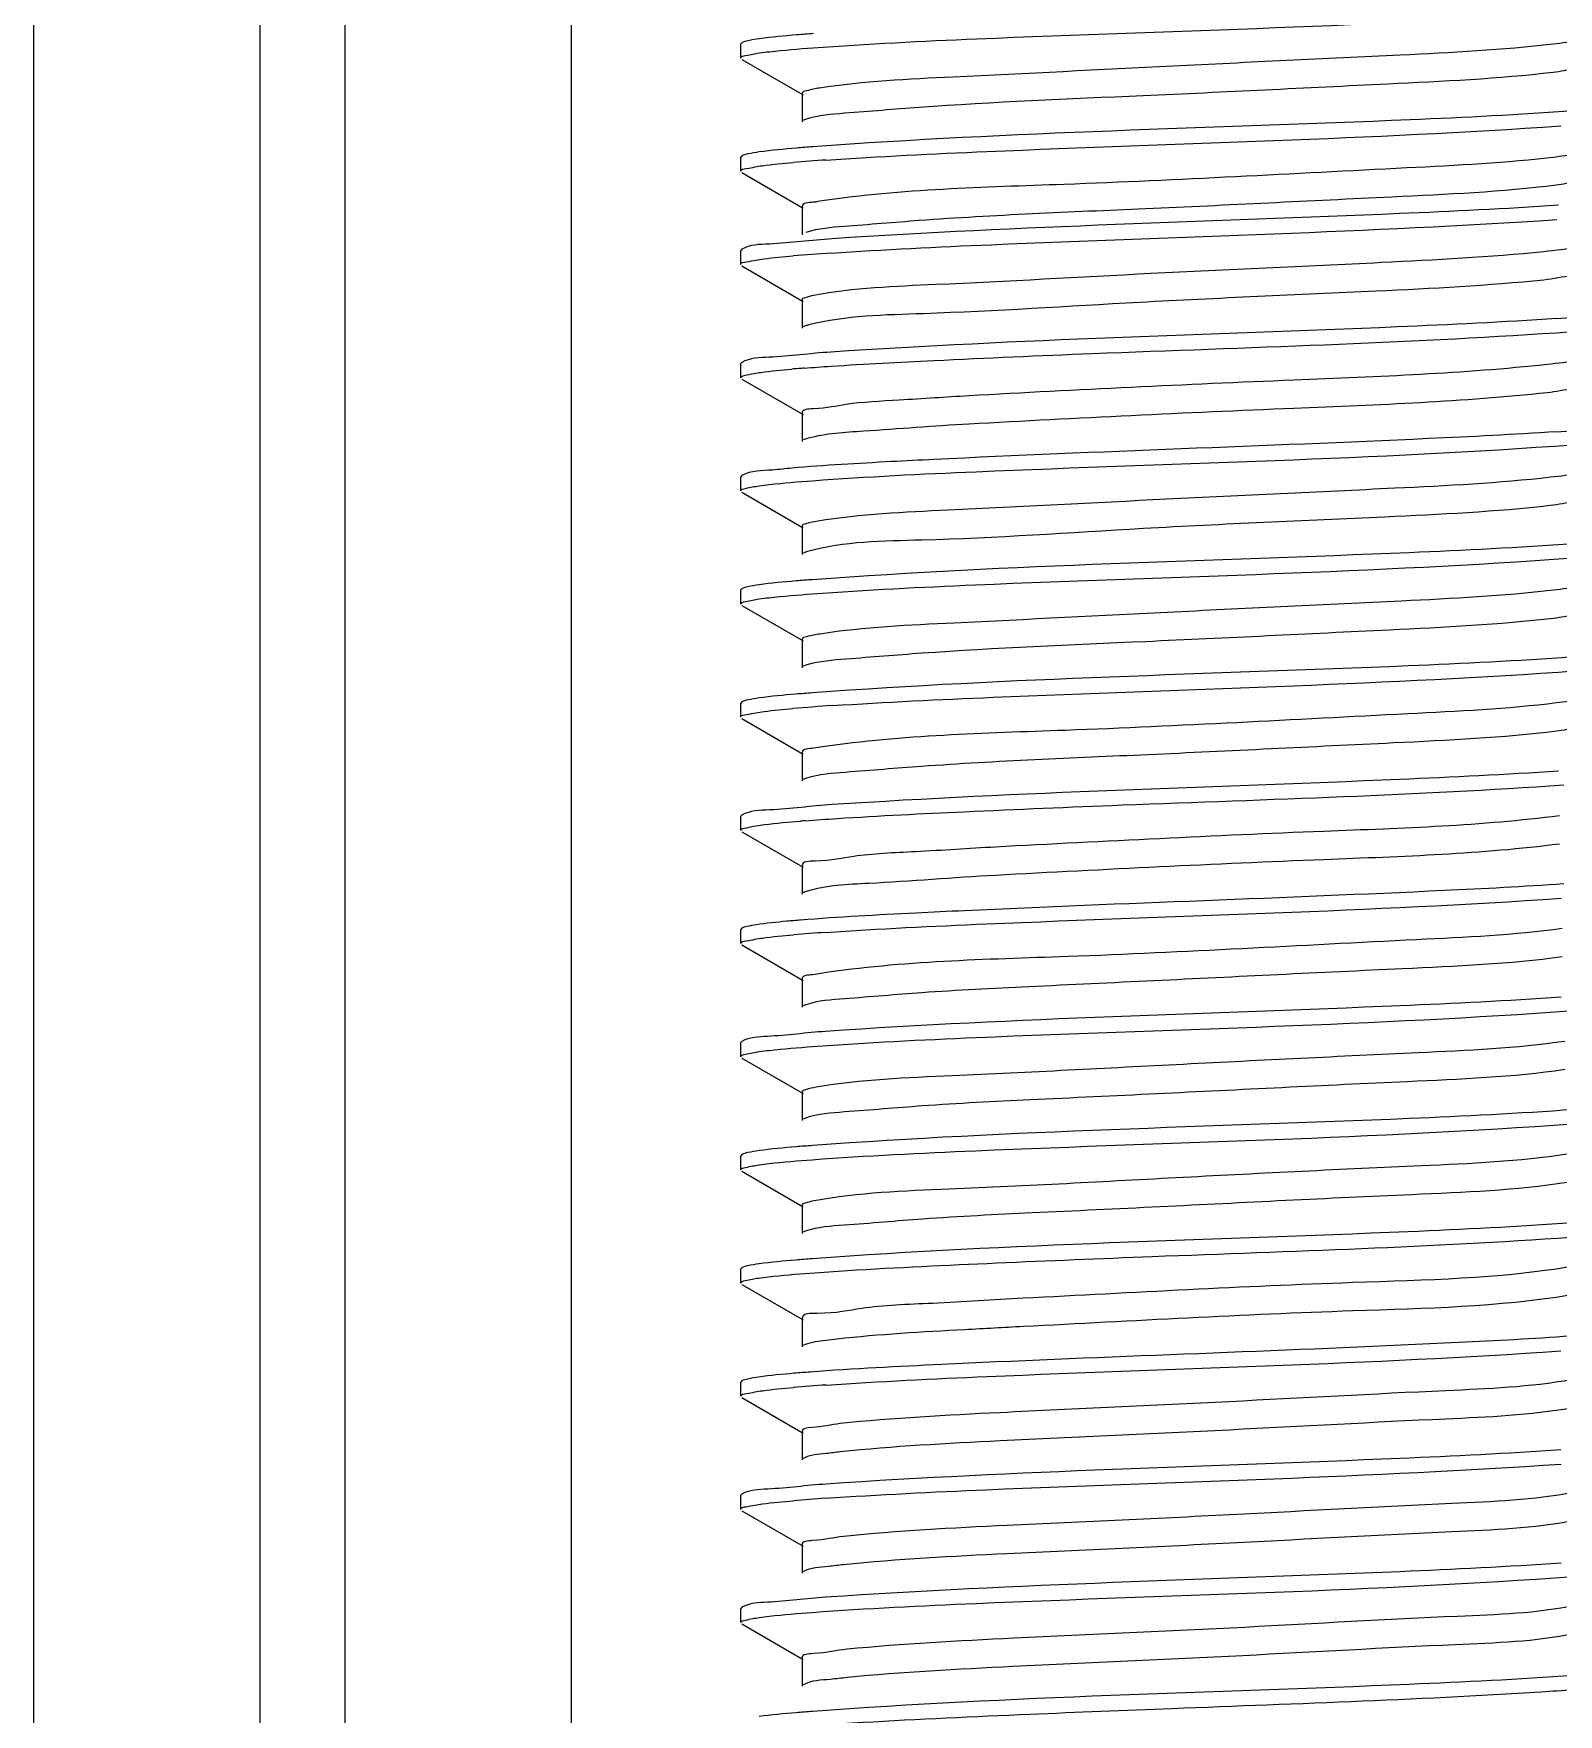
# Model space of a CAD drawing. Extents: x 4995099 to 5303443, y 4627657 to 4889583.
# Drawn here: x 5045631.6 to 5046032.7, y 4735663.4 to 4736105.5 of the extents above; entities that cross this region are included whole.
import ezdxf

# ---------------------------------------------------------------- set-up
doc = ezdxf.new("R2010")
doc.units = 0
doc.header["$LTSCALE"] = 1000
doc.header["$MEASUREMENT"] = 0
doc.layers.get('0').update_dxf_attribs({"color": 4, "linetype": 'CONTINUOUS'})

msp = doc.modelspace()

# ---------------------------------------------------------------- linework, layer by layer
at = {"linetype": 'Continuous'}
for p, q in [((5045631.61, 4737945.93), (5045631.61, 4732019.65)), ((5045691.14, 4737945.93), (5045691.14, 4732019.65)), ((5045713.46, 4737945.93), (5045713.46, 4732019.65)), ((5045773, 4737945.93), (5045773, 4732019.65)), ((5045817.93, 4736103.07), (5045817.64, 4736102.74)), ((5045817.64, 4736099.02), (5045817.64, 4736102.74)), ((5045817.64, 4736099.02), (5045817.64, 4736102.74)), ((5045817.93, 4736098.7), (5045834.08, 4736089.34)), ((5045833.76, 4736089.72), (5045833.76, 4736082.28)), ((5045817.93, 4736073.3), (5045817.64, 4736072.98)), ((5045817.64, 4736069.26), (5045817.64, 4736072.98)), ((5045817.64, 4736069.26), (5045817.64, 4736072.98)), ((5045817.93, 4736068.93), (5045834.08, 4736059.58)), ((5045833.76, 4736059.95), (5045833.76, 4736052.51)), ((5045817.93, 4736048.76), (5045817.64, 4736048.43)), ((5045817.64, 4736044.71), (5045817.64, 4736048.43)), ((5045817.64, 4736044.71), (5045817.64, 4736048.43)), ((5045817.93, 4736044.39), (5045834.08, 4736035.03)), ((5045833.76, 4736035.41), (5045833.76, 4736027.97)), ((5045817.93, 4736018.99), (5045817.64, 4736018.67)), ((5045817.64, 4736014.95), (5045817.64, 4736018.67)), ((5045817.64, 4736014.95), (5045817.64, 4736018.67)), ((5045817.93, 4736014.62), (5045834.08, 4736005.27)), ((5045833.76, 4736005.64), (5045833.76, 4735998.2)), ((5045817.93, 4735989.23), (5045817.64, 4735988.9)), ((5045817.64, 4735985.18), (5045817.64, 4735988.9)), ((5045817.64, 4735985.18), (5045817.64, 4735988.9)), ((5045817.93, 4735984.85), (5045834.08, 4735975.5)), ((5045833.76, 4735975.88), (5045833.76, 4735968.44)), ((5045817.93, 4735959.46), (5045817.64, 4735959.13)), ((5045817.64, 4735955.41), (5045817.64, 4735959.13)), ((5045817.64, 4735955.41), (5045817.64, 4735959.13)), ((5045817.93, 4735955.09), (5045834.08, 4735945.74)), ((5045833.76, 4735946.11), (5045833.76, 4735938.67)), ((5045817.93, 4735929.69), (5045817.64, 4735929.37)), ((5045817.64, 4735925.65), (5045817.64, 4735929.37)), ((5045817.64, 4735925.65), (5045817.64, 4735929.37)), ((5045817.93, 4735925.32), (5045834.08, 4735915.97)), ((5045833.76, 4735916.35), (5045833.76, 4735908.9)), ((5045817.93, 4735899.93), (5045817.64, 4735899.6)), ((5045817.64, 4735895.88), (5045817.64, 4735899.6)), ((5045817.64, 4735895.88), (5045817.64, 4735899.6)), ((5045817.93, 4735895.56), (5045834.08, 4735886.2)), ((5045833.76, 4735886.58), (5045833.76, 4735879.14)), ((5045817.93, 4735870.16), (5045817.64, 4735869.84)), ((5045817.64, 4735866.12), (5045817.64, 4735869.84)), ((5045817.64, 4735866.12), (5045817.64, 4735869.84)), ((5045817.93, 4735865.79), (5045834.08, 4735856.44)), ((5045833.76, 4735856.81), (5045833.76, 4735849.37)), ((5045817.93, 4735840.4), (5045817.64, 4735840.07)), ((5045817.64, 4735836.35), (5045817.64, 4735840.07)), ((5045817.64, 4735836.35), (5045817.64, 4735840.07)), ((5045817.93, 4735836.02), (5045834.08, 4735826.67)), ((5045833.76, 4735827.05), (5045833.76, 4735819.61)), ((5045834.68, 4735820.24), (5045834.08, 4735819.98)), ((5045817.93, 4735810.63), (5045817.64, 4735810.3)), ((5045817.64, 4735806.58), (5045817.64, 4735810.3)), ((5045817.64, 4735806.58), (5045817.64, 4735810.3)), ((5045817.93, 4735806.26), (5045834.08, 4735796.91)), ((5045833.76, 4735797.28), (5045833.76, 4735789.84)), ((5045834.62, 4735790.45), (5045834.08, 4735790.22)), ((5045817.93, 4735780.86), (5045817.64, 4735780.54)), ((5045817.64, 4735776.82), (5045817.64, 4735780.54)), ((5045817.64, 4735776.82), (5045817.64, 4735780.54)), ((5045817.93, 4735776.49), (5045834.08, 4735767.14)), ((5045833.76, 4735767.52), (5045833.76, 4735760.07)), ((5045834.57, 4735760.67), (5045834.08, 4735760.45)), ((5045817.93, 4735751.1), (5045817.64, 4735750.77)), ((5045817.64, 4735747.05), (5045817.64, 4735750.77)), ((5045817.64, 4735747.05), (5045817.64, 4735750.77)), ((5045817.93, 4735746.73), (5045834.08, 4735737.37)), ((5045833.76, 4735737.75), (5045833.76, 4735730.31)), ((5045817.93, 4735721.33), (5045817.64, 4735721.01)), ((5045817.64, 4735717.29), (5045817.64, 4735721.01)), ((5045817.64, 4735717.29), (5045817.64, 4735721.01)), ((5045817.93, 4735716.96), (5045834.08, 4735707.61)), ((5045833.76, 4735707.98), (5045833.76, 4735700.54)), ((5045817.93, 4735691.57), (5045817.64, 4735691.24)), ((5045817.64, 4735687.52), (5045817.64, 4735691.24)), ((5045817.64, 4735687.52), (5045817.64, 4735691.24)), ((5045817.93, 4735687.19), (5045834.08, 4735677.84)), ((5045833.76, 4735678.22), (5045833.76, 4735670.78))]:
    msp.add_line(p, q, dxfattribs=at)
for centre, radius, start, end in [((5045874.21, 4735562.96), 510.4, 93.8398, 94.8043), ((5045875.93, 4735516.75), 532.13, 93.7309, 94.7995), ((5045997.76, 4736558.08), 528.69, 273.7477, 274.8005), ((5045862.72, 4735649.93), 368.65, 94.6427, 94.9248), ((5045868.18, 4735582.9), 435.9, 94.4553, 94.6449), ((5045997.71, 4736528.96), 529.33, 273.7437, 274.8009), ((5045876.44, 4735391.13), 538.7, 93.6981, 94.7988), ((5045869.27, 4735450), 449.78, 94.4275, 94.5797), ((5045874.08, 4735361.42), 508.79, 93.8492, 94.8033), ((5045874.29, 4735239.75), 511.41, 93.8351, 94.8035), ((5045874.09, 4735212.51), 508.87, 93.8488, 94.8033)]:
    msp.add_arc(centre, radius, start, end, dxfattribs=at)
for points, knots in [([(5045836.63, 4736101.73), (5045850.98, 4736102.79), (5045917.73, 4736106.04), (5045984.57, 4736107.35), (5046036.85, 4736111.2)], [0, 0, 0, 0, 0.215407, 1, 1, 1, 1]), ([(5045822.55, 4736104.11), (5045821.54, 4736103.97), (5045820, 4736103.7), (5045818.42, 4736103.35), (5045817.93, 4736103.07)], [0, 0, 0, 0, 0.643741, 1, 1, 1, 1]), ([(5045836.79, 4736105.47), (5045835.33, 4736105.36), (5045830.57, 4736104.99), (5045825.82, 4736104.57), (5045822.55, 4736104.11)], [0, 0, 0, 0, 0.307276, 1, 1, 1, 1]), ([(5046039.34, 4736104.23), (5046039.02, 4736104.05), (5046036.4, 4736103.23), (5046033.68, 4736102.96), (5046031.34, 4736102.68)], [0, 0, 0, 0, 0.131982, 1, 1, 1, 1]), ([(5045817.64, 4736099.02), (5045817.64, 4736099.49), (5045820.02, 4736099.88), (5045821.28, 4736100.21), (5045822.49, 4736100.38)], [0, 0, 0, 0, 0.274415, 1, 1, 1, 1]), ([(5045822.49, 4736100.38), (5045823.39, 4736100.5), (5045828.09, 4736101.08), (5045832.81, 4736101.45), (5045836.63, 4736101.73)], [0, 0, 0, 0, 0.191381, 1, 1, 1, 1]), ([(5046031.34, 4736102.68), (5046017.99, 4736101.13), (5045984.62, 4736099.46), (5045931.99, 4736097), (5045881.1, 4736094.33), (5045850, 4736092.95), (5045838.39, 4736091.15)], [0, 0, 0, 0, 0.208516, 0.518039, 0.81764, 1, 1, 1, 1]), ([(5046031.34, 4736095.24), (5046016.86, 4736093.55), (5045980.85, 4736091.88), (5045925.3, 4736089.07), (5045877.57, 4736087.21), (5045848.17, 4736084.73), (5045838.12, 4736083.99), (5045834.87, 4736082.98)], [0, 0, 0, 0, 0.222005, 0.548688, 0.848211, 0.948158, 1, 1, 1, 1]), ([(5046039.66, 4736097.16), (5046039.67, 4736096.39), (5046035.44, 4736096.08), (5046033.42, 4736095.49), (5046031.34, 4736095.24)], [0, 0, 0, 0, 0.268827, 1, 1, 1, 1]), ([(5045838.39, 4736091.15), (5045837.22, 4736090.97), (5045835.98, 4736090.66), (5045833.76, 4736090.18), (5045833.76, 4736089.72)], [0, 0, 0, 0, 0.721013, 1, 1, 1, 1]), ([(5045834.87, 4736082.98), (5045834.72, 4736082.93), (5045834.45, 4736082.84), (5045834.19, 4736082.72), (5045834.08, 4736082.66)], [0, 0, 0, 0, 0.563231, 1, 1, 1, 1]), ([(5046036.85, 4736085.15), (5046022.51, 4736084.1), (5045955.77, 4736080.84), (5045888.93, 4736079.53), (5045836.63, 4736075.69)], [0, 0, 0, 0, 0.215206, 1, 1, 1, 1]), ([(5045840.03, 4736072.21), (5045854.13, 4736073.17), (5045918.58, 4736076.27), (5045983.1, 4736077.76), (5046033.36, 4736081.18)], [0, 0, 0, 0, 0.219091, 1, 1, 1, 1]), ([(5045822.49, 4736074.33), (5045821.5, 4736074.19), (5045819.97, 4736073.93), (5045818.41, 4736073.58), (5045817.93, 4736073.3)], [0, 0, 0, 0, 0.643277, 1, 1, 1, 1]), ([(5045836.63, 4736075.69), (5045835.18, 4736075.58), (5045830.46, 4736075.21), (5045825.74, 4736074.79), (5045822.49, 4736074.33)], [0, 0, 0, 0, 0.307434, 1, 1, 1, 1]), ([(5046032.13, 4736073.01), (5046019.11, 4736071.42), (5045975.9, 4736069.36), (5045911.61, 4736065.7), (5045860.09, 4736064.55), (5045839.02, 4736061.48)], [0, 0, 0, 0, 0.203452, 0.669893, 1, 1, 1, 1]), ([(5046039.34, 4736074.46), (5046039.05, 4736074.29), (5046036.69, 4736073.53), (5046034.24, 4736073.27), (5046032.13, 4736073.01)], [0, 0, 0, 0, 0.134844, 1, 1, 1, 1]), ([(5045817.64, 4736069.26), (5045817.64, 4736069.79), (5045820.48, 4736070.15), (5045821.92, 4736070.54), (5045823.35, 4736070.73)], [0, 0, 0, 0, 0.271629, 1, 1, 1, 1]), ([(5046032.13, 4736065.57), (5046017.8, 4736063.81), (5045981.73, 4736062.18), (5045925.92, 4736059.31), (5045877.72, 4736057.49), (5045848.08, 4736054.94), (5045837.98, 4736054.23), (5045834.77, 4736053.18)], [0, 0, 0, 0, 0.219023, 0.546829, 0.848448, 0.948708, 1, 1, 1, 1]), ([(5046039.66, 4736067.4), (5046039.66, 4736066.69), (5046035.88, 4736066.33), (5046034.02, 4736065.8), (5046032.13, 4736065.57)], [0, 0, 0, 0, 0.270217, 1, 1, 1, 1]), ([(5045839.02, 4736061.48), (5045838.25, 4736061.36), (5045836.77, 4736060.94), (5045833.76, 4736061.02), (5045833.76, 4736059.95)], [0, 0, 0, 0, 0.421526, 1, 1, 1, 1]), ([(5046032.72, 4736060.32), (5046018.79, 4736059.38), (5045955.11, 4736056.32), (5045891.36, 4736054.78), (5045841.69, 4736051.5)], [0, 0, 0, 0, 0.219007, 1, 1, 1, 1]), ([(5045841.3, 4736047.75), (5045855.33, 4736048.68), (5045919, 4736051.73), (5045982.75, 4736053.26), (5046032.32, 4736056.57)], [0, 0, 0, 0, 0.220571, 1, 1, 1, 1]), ([(5045841.69, 4736051.5), (5045836.18, 4736051.13), (5045828.48, 4736050.06), (5045820.06, 4736049.98), (5045817.93, 4736048.76)], [0, 0, 0, 0, 0.691503, 1, 1, 1, 1]), ([(5045817.64, 4736044.71), (5045817.64, 4736045.28), (5045820.67, 4736045.62), (5045822.18, 4736046.04), (5045823.7, 4736046.23)], [0, 0, 0, 0, 0.270691, 1, 1, 1, 1]), ([(5046028.88, 4736048.1), (5046014.65, 4736046.64), (5045980.17, 4736044.88), (5045926.83, 4736042.54), (5045877.15, 4736039.66), (5045847.39, 4736038.58), (5045836.81, 4736036.57)], [0, 0, 0, 0, 0.222949, 0.537937, 0.832059, 1, 1, 1, 1]), ([(5046039.34, 4736049.92), (5046038.95, 4736049.69), (5046035.49, 4736048.73), (5046031.96, 4736048.42), (5046028.88, 4736048.1)], [0, 0, 0, 0, 0.124926, 1, 1, 1, 1]), ([(5046039.66, 4736042.85), (5046039.66, 4736041.87), (5046034.12, 4736041.75), (5046031.57, 4736040.94), (5046028.88, 4736040.66)], [0, 0, 0, 0, 0.265953, 1, 1, 1, 1]), ([(5046028.88, 4736040.66), (5046014.21, 4736039.15), (5045978.76, 4736037.34), (5045924.27, 4736035.11), (5045874.73, 4736031.78), (5045845.34, 4736031.29), (5045835.54, 4736028.85)], [0, 0, 0, 0, 0.22824, 0.54962, 0.84357, 1, 1, 1, 1]), ([(5045836.81, 4736036.57), (5045836.04, 4736036.42), (5045835.15, 4736036.22), (5045833.76, 4736035.73), (5045833.76, 4736035.41)], [0, 0, 0, 0, 0.710384, 1, 1, 1, 1]), ([(5045835.54, 4736028.85), (5045835.24, 4736028.78), (5045834.75, 4736028.64), (5045834.27, 4736028.45), (5045834.09, 4736028.35)], [0, 0, 0, 0, 0.588567, 1, 1, 1, 1]), ([(5046032.32, 4736030.52), (5046018.32, 4736029.59), (5045954.65, 4736026.54), (5045890.91, 4736025), (5045841.3, 4736021.7)], [0, 0, 0, 0, 0.220044, 1, 1, 1, 1]), ([(5046032.27, 4736026.8), (5046037.65, 4736027.16), (5046045.18, 4736028.2), (5046053.4, 4736028.3), (5046055.49, 4736029.5)], [0, 0, 0, 0, 0.69109, 1, 1, 1, 1]), ([(5045868.43, 4736019.49), (5045882.33, 4736020.17), (5045936.95, 4736022.54), (5045991.61, 4736024.09), (5046032.27, 4736026.8)], [0, 0, 0, 0, 0.25454, 1, 1, 1, 1]), ([(5045841.3, 4736021.7), (5045835.88, 4736021.34), (5045828.3, 4736020.29), (5045820.03, 4736020.2), (5045817.93, 4736018.99)], [0, 0, 0, 0, 0.691213, 1, 1, 1, 1]), ([(5045834.32, 4736017.48), (5045836.65, 4736017.67), (5045848.02, 4736018.47), (5045859.4, 4736019.06), (5045868.43, 4736019.49)], [0, 0, 0, 0, 0.205696, 1, 1, 1, 1]), ([(5046039.34, 4736020.15), (5046038.98, 4736019.94), (5046035.82, 4736019.03), (5046032.59, 4736018.74), (5046029.78, 4736018.43)], [0, 0, 0, 0, 0.127252, 1, 1, 1, 1]), ([(5045817.64, 4736014.95), (5045817.64, 4736015.29), (5045819.26, 4736015.72), (5045820.19, 4736015.94), (5045821.05, 4736016.08)], [0, 0, 0, 0, 0.28203, 1, 1, 1, 1]), ([(5045821.05, 4736016.08), (5045821.69, 4736016.19), (5045825.01, 4736016.67), (5045828.36, 4736016.98), (5045831.07, 4736017.22)], [0, 0, 0, 0, 0.190713, 1, 1, 1, 1]), ([(5046029.78, 4736018.43), (5046007.64, 4736016.05), (5045956.84, 4736014.19), (5045906.13, 4736011.79), (5045877.67, 4736010.19)], [0, 0, 0, 0, 0.438605, 1, 1, 1, 1]), ([(5046029.78, 4736010.99), (5046007.64, 4736008.61), (5045956.84, 4736006.74), (5045906.13, 4736004.35), (5045877.67, 4736002.75)], [0, 0, 0, 0, 0.438605, 1, 1, 1, 1]), ([(5046039.66, 4736013.09), (5046039.67, 4736012.18), (5046034.6, 4736011.99), (5046032.25, 4736011.26), (5046029.78, 4736010.99)], [0, 0, 0, 0, 0.266804, 1, 1, 1, 1]), ([(5045877.67, 4736010.19), (5045871.56, 4736009.85), (5045861.1, 4736009.08), (5045846.43, 4736008.41), (5045839.68, 4736006.76), (5045833.77, 4736006.7), (5045833.76, 4736005.64)], [0, 0, 0, 0, 0.415, 0.730895, 0.928614, 1, 1, 1, 1]), ([(5045877.67, 4736002.75), (5045868.41, 4736002.23), (5045854.34, 4736001.11), (5045840.06, 4736000.28), (5045835.33, 4735999.03)], [0, 0, 0, 0, 0.654734, 1, 1, 1, 1]), ([(5045835.33, 4735999.03), (5045835.08, 4735998.97), (5045834.66, 4735998.84), (5045834.25, 4735998.67), (5045834.09, 4735998.58)], [0, 0, 0, 0, 0.581773, 1, 1, 1, 1]), ([(5046032.27, 4736000.76), (5046021.04, 4736000.01), (5045966.43, 4735997.29), (5045911.79, 4735995.55), (5045868.43, 4735993.45)], [0, 0, 0, 0, 0.205964, 1, 1, 1, 1]), ([(5045868.43, 4735993.45), (5045864.7, 4735993.27), (5045852.24, 4735992.63), (5045839.78, 4735991.92), (5045831.07, 4735991.17)], [0, 0, 0, 0, 0.299335, 1, 1, 1, 1]), ([(5045836.53, 4735987.88), (5045850.85, 4735988.94), (5045917.56, 4735992.19), (5045984.37, 4735993.51), (5046036.65, 4735997.34)], [0, 0, 0, 0, 0.214998, 1, 1, 1, 1]), ([(5045831.07, 4735991.17), (5045829.38, 4735991.03), (5045825.05, 4735990.44), (5045820.3, 4735990.59), (5045817.93, 4735989.23)], [0, 0, 0, 0, 0.38307, 1, 1, 1, 1]), ([(5046030.64, 4735988.76), (5046017.04, 4735987.23), (5045983.33, 4735985.53), (5045930.48, 4735983.11), (5045879.92, 4735980.39), (5045849.21, 4735979.08), (5045837.89, 4735977.22)], [0, 0, 0, 0, 0.212745, 0.523869, 0.821865, 1, 1, 1, 1]), ([(5046039.34, 4735990.38), (5046039, 4735990.19), (5046036.14, 4735989.33), (5046033.2, 4735989.05), (5046030.64, 4735988.76)], [0, 0, 0, 0, 0.129757, 1, 1, 1, 1]), ([(5045817.64, 4735985.18), (5045817.64, 4735985.64), (5045820, 4735986.04), (5045821.25, 4735986.36), (5045822.46, 4735986.53)], [0, 0, 0, 0, 0.27455, 1, 1, 1, 1]), ([(5045822.46, 4735986.53), (5045823.35, 4735986.66), (5045828.03, 4735987.23), (5045832.73, 4735987.6), (5045836.53, 4735987.88)], [0, 0, 0, 0, 0.19129, 1, 1, 1, 1]), ([(5046030.64, 4735981.32), (5046016.16, 4735979.69), (5045980.43, 4735977.91), (5045925.2, 4735975.69), (5045874.86, 4735972.04), (5045844.88, 4735971.94), (5045835.17, 4735969.22)], [0, 0, 0, 0, 0.223258, 0.547569, 0.845448, 1, 1, 1, 1]), ([(5046039.66, 4735983.32), (5046039.67, 4735982.49), (5046035.07, 4735982.23), (5046032.9, 4735981.58), (5046030.64, 4735981.32)], [0, 0, 0, 0, 0.26783, 1, 1, 1, 1]), ([(5045837.89, 4735977.22), (5045836.85, 4735977.05), (5045835.72, 4735976.78), (5045833.76, 4735976.29), (5045833.76, 4735975.88)], [0, 0, 0, 0, 0.718436, 1, 1, 1, 1]), ([(5046036.65, 4735971.3), (5046022.28, 4735970.24), (5045955.57, 4735966.99), (5045888.76, 4735965.68), (5045836.53, 4735961.84)], [0, 0, 0, 0, 0.215728, 1, 1, 1, 1]), ([(5045835.17, 4735969.22), (5045834.95, 4735969.16), (5045834.58, 4735969.05), (5045834.23, 4735968.9), (5045834.09, 4735968.81)], [0, 0, 0, 0, 0.575828, 1, 1, 1, 1]), ([(5045836.46, 4735958.11), (5045850.74, 4735959.17), (5045917.41, 4735962.42), (5045984.17, 4735963.75), (5046036.44, 4735967.56)], [0, 0, 0, 0, 0.214643, 1, 1, 1, 1]), ([(5045822.46, 4735960.49), (5045821.47, 4735960.35), (5045819.96, 4735960.08), (5045818.41, 4735959.74), (5045817.93, 4735959.46)], [0, 0, 0, 0, 0.642977, 1, 1, 1, 1]), ([(5045822.44, 4735956.76), (5045823.33, 4735956.89), (5045827.99, 4735957.46), (5045832.67, 4735957.83), (5045836.46, 4735958.11)], [0, 0, 0, 0, 0.191275, 1, 1, 1, 1]), ([(5045836.53, 4735961.84), (5045835.08, 4735961.73), (5045830.39, 4735961.36), (5045825.69, 4735960.94), (5045822.46, 4735960.49)], [0, 0, 0, 0, 0.307533, 1, 1, 1, 1]), ([(5046031.47, 4735959.09), (5046018.18, 4735957.53), (5045984.88, 4735955.86), (5045932.3, 4735953.41), (5045881.34, 4735950.74), (5045850.16, 4735949.35), (5045838.49, 4735947.55)], [0, 0, 0, 0, 0.207666, 0.516866, 0.81679, 1, 1, 1, 1]), ([(5046039.34, 4735960.62), (5046039.03, 4735960.44), (5046036.45, 4735959.64), (5046033.78, 4735959.36), (5046031.47, 4735959.09)], [0, 0, 0, 0, 0.132446, 1, 1, 1, 1]), ([(5045817.64, 4735955.41), (5045817.64, 4735955.87), (5045819.99, 4735956.27), (5045821.23, 4735956.59), (5045822.44, 4735956.76)], [0, 0, 0, 0, 0.274625, 1, 1, 1, 1]), ([(5046039.66, 4735953.55), (5046039.67, 4735952.79), (5046035.52, 4735952.47), (5046033.52, 4735951.89), (5046031.47, 4735951.65)], [0, 0, 0, 0, 0.269044, 1, 1, 1, 1]), ([(5046031.47, 4735951.65), (5046017.11, 4735949.96), (5045981.27, 4735948.29), (5045925.88, 4735945.5), (5045878.17, 4735943.61), (5045848.56, 4735941.18), (5045838.38, 4735940.4), (5045835.03, 4735939.42)], [0, 0, 0, 0, 0.220439, 0.545965, 0.845865, 0.946757, 1, 1, 1, 1]), ([(5045838.49, 4735947.55), (5045837.3, 4735947.37), (5045836.04, 4735947.06), (5045833.76, 4735946.58), (5045833.76, 4735946.11)], [0, 0, 0, 0, 0.721489, 1, 1, 1, 1]), ([(5046036.44, 4735941.51), (5046022.05, 4735940.47), (5045955.38, 4735937.22), (5045888.62, 4735935.91), (5045836.46, 4735932.07)], [0, 0, 0, 0, 0.216242, 1, 1, 1, 1]), ([(5046032.73, 4735937.53), (5046038, 4735937.89), (5046045.38, 4735938.91), (5046053.44, 4735939.03), (5046055.49, 4735940.2)], [0, 0, 0, 0, 0.69073, 1, 1, 1, 1]), ([(5045835.03, 4735939.42), (5045834.85, 4735939.36), (5045834.52, 4735939.26), (5045834.21, 4735939.12), (5045834.08, 4735939.05)], [0, 0, 0, 0, 0.570334, 1, 1, 1, 1]), ([(5045841.7, 4735928.71), (5045855.8, 4735929.64), (5045919.47, 4735932.69), (5045983.23, 4735934.2), (5046032.73, 4735937.53)], [0, 0, 0, 0, 0.221629, 1, 1, 1, 1]), ([(5045836.46, 4735932.07), (5045835.02, 4735931.96), (5045830.34, 4735931.59), (5045825.66, 4735931.17), (5045822.44, 4735930.72)], [0, 0, 0, 0, 0.307553, 1, 1, 1, 1]), ([(5045817.64, 4735925.65), (5045817.64, 4735926.22), (5045820.71, 4735926.56), (5045822.24, 4735926.98), (5045823.78, 4735927.17)], [0, 0, 0, 0, 0.270507, 1, 1, 1, 1]), ([(5045822.44, 4735930.72), (5045821.46, 4735930.58), (5045819.95, 4735930.31), (5045818.41, 4735929.97), (5045817.93, 4735929.69)], [0, 0, 0, 0, 0.642812, 1, 1, 1, 1]), ([(5046032.26, 4735929.42), (5046019.29, 4735927.82), (5045976.15, 4735925.76), (5045911.85, 4735922.11), (5045860.27, 4735920.93), (5045839.13, 4735917.88)], [0, 0, 0, 0, 0.202603, 0.668804, 1, 1, 1, 1]), ([(5046039.34, 4735930.85), (5046039.05, 4735930.69), (5046036.74, 4735929.94), (5046034.33, 4735929.68), (5046032.26, 4735929.42)], [0, 0, 0, 0, 0.135346, 1, 1, 1, 1]), ([(5046039.66, 4735923.79), (5046039.66, 4735923.1), (5046035.95, 4735922.72), (5046034.12, 4735922.21), (5046032.26, 4735921.98)], [0, 0, 0, 0, 0.270473, 1, 1, 1, 1]), ([(5045839.13, 4735917.88), (5045838.35, 4735917.77), (5045836.83, 4735917.34), (5045833.76, 4735917.43), (5045833.76, 4735916.35)], [0, 0, 0, 0, 0.421733, 1, 1, 1, 1]), ([(5046032.26, 4735921.98), (5046018.03, 4735920.22), (5045982.15, 4735918.6), (5045926.49, 4735915.74), (5045878.31, 4735913.88), (5045848.47, 4735911.39), (5045838.24, 4735910.64), (5045834.92, 4735909.62)], [0, 0, 0, 0, 0.21746, 0.544109, 0.846107, 0.947311, 1, 1, 1, 1]), ([(5045834.92, 4735909.62), (5045834.76, 4735909.57), (5045834.47, 4735909.47), (5045834.2, 4735909.35), (5045834.08, 4735909.28)], [0, 0, 0, 0, 0.565364, 1, 1, 1, 1]), ([(5046032.73, 4735911.49), (5046018.8, 4735910.55), (5045955.13, 4735907.49), (5045891.38, 4735905.95), (5045841.7, 4735902.67)], [0, 0, 0, 0, 0.218973, 1, 1, 1, 1]), ([(5045876.49, 4735900.81), (5045890.32, 4735901.45), (5045942.87, 4735903.69), (5045995.47, 4735905.19), (5046034.15, 4735907.86)], [0, 0, 0, 0, 0.263095, 1, 1, 1, 1]), ([(5045841.7, 4735902.67), (5045836.19, 4735902.3), (5045828.48, 4735901.23), (5045820.07, 4735901.15), (5045817.93, 4735899.93)], [0, 0, 0, 0, 0.691512, 1, 1, 1, 1]), ([(5045834.55, 4735898.44), (5045837.36, 4735898.65), (5045851.33, 4735899.62), (5045865.32, 4735900.3), (5045876.49, 4735900.81)], [0, 0, 0, 0, 0.201424, 1, 1, 1, 1]), ([(5045817.64, 4735895.88), (5045817.64, 4735896.28), (5045819.57, 4735896.7), (5045820.64, 4735896.96), (5045821.65, 4735897.11)], [0, 0, 0, 0, 0.278252, 1, 1, 1, 1]), ([(5045821.65, 4735897.11), (5045822.39, 4735897.23), (5045826.28, 4735897.75), (5045830.19, 4735898.09), (5045833.36, 4735898.34)], [0, 0, 0, 0, 0.191021, 1, 1, 1, 1]), ([(5046033.01, 4735899.75), (5046012.47, 4735897.08), (5045962.85, 4735895.55), (5045913.42, 4735893.04), (5045884.64, 4735891.51)], [0, 0, 0, 0, 0.418207, 1, 1, 1, 1]), ([(5045884.64, 4735891.51), (5045877.61, 4735891.13), (5045865.56, 4735890.28), (5045848.53, 4735889.64), (5045840.76, 4735887.68), (5045833.76, 4735887.81), (5045833.76, 4735886.58)], [0, 0, 0, 0, 0.411949, 0.728681, 0.928197, 1, 1, 1, 1]), ([(5046033.01, 4735892.31), (5046012.47, 4735889.64), (5045962.85, 4735888.11), (5045913.42, 4735885.6), (5045884.64, 4735884.07)], [0, 0, 0, 0, 0.418207, 1, 1, 1, 1]), ([(5045884.64, 4735884.07), (5045873.52, 4735883.47), (5045857.04, 4735882), (5045840.1, 4735881.51), (5045834.83, 4735879.82)], [0, 0, 0, 0, 0.668187, 1, 1, 1, 1]), ([(5045834.83, 4735879.82), (5045834.68, 4735879.77), (5045834.43, 4735879.69), (5045834.19, 4735879.57), (5045834.08, 4735879.52)], [0, 0, 0, 0, 0.560801, 1, 1, 1, 1]), ([(5045839.93, 4735869.06), (5045854.04, 4735870.02), (5045918.55, 4735873.13), (5045983.15, 4735874.62), (5046033.48, 4735878.05)], [0, 0, 0, 0, 0.218971, 1, 1, 1, 1]), ([(5046034.15, 4735881.82), (5046023.64, 4735881.09), (5045971.09, 4735878.41), (5045918.52, 4735876.7), (5045876.49, 4735874.77)], [0, 0, 0, 0, 0.200271, 1, 1, 1, 1]), ([(5045876.49, 4735874.77), (5045872.22, 4735874.57), (5045857.84, 4735873.87), (5045843.45, 4735873.11), (5045833.36, 4735872.3)], [0, 0, 0, 0, 0.296988, 1, 1, 1, 1]), ([(5045821.65, 4735871.07), (5045820.85, 4735870.94), (5045819.6, 4735870.71), (5045818.33, 4735870.4), (5045817.93, 4735870.16)], [0, 0, 0, 0, 0.635229, 1, 1, 1, 1]), ([(5045833.36, 4735872.3), (5045832.15, 4735872.2), (5045828.24, 4735871.87), (5045824.33, 4735871.48), (5045821.65, 4735871.07)], [0, 0, 0, 0, 0.308017, 1, 1, 1, 1]), ([(5046033.73, 4735870.08), (5046021.04, 4735868.34), (5045977.57, 4735866.39), (5045912.67, 4735862.51), (5045860.14, 4735861.52), (5045838.67, 4735858.28)], [0, 0, 0, 0, 0.196527, 0.666696, 1, 1, 1, 1]), ([(5045817.64, 4735866.12), (5045817.64, 4735866.65), (5045820.48, 4735867.01), (5045821.92, 4735867.4), (5045823.35, 4735867.59)], [0, 0, 0, 0, 0.271637, 1, 1, 1, 1]), ([(5046033.73, 4735862.64), (5046019.83, 4735860.73), (5045983.92, 4735859.19), (5045937.15, 4735856.84), (5045895, 4735854.84), (5045867.84, 4735853.52), (5045848.38, 4735851.81), (5045838.02, 4735851.12), (5045834.75, 4735850.03)], [0, 0, 0, 0, 0.211039, 0.539644, 0.704709, 0.845991, 0.948071, 1, 1, 1, 1]), ([(5045838.67, 4735858.28), (5045837.95, 4735858.17), (5045836.56, 4735857.78), (5045833.75, 4735857.81), (5045833.76, 4735856.81)], [0, 0, 0, 0, 0.420596, 1, 1, 1, 1]), ([(5046033.48, 4735852.01), (5046019.36, 4735851.04), (5045954.85, 4735847.93), (5045890.25, 4735846.45), (5045839.93, 4735843.02)], [0, 0, 0, 0, 0.219019, 1, 1, 1, 1]), ([(5045834.75, 4735850.03), (5045834.62, 4735849.99), (5045834.39, 4735849.9), (5045834.18, 4735849.8), (5045834.08, 4735849.75)], [0, 0, 0, 0, 0.556813, 1, 1, 1, 1]), ([(5045836.53, 4735839.05), (5045850.85, 4735840.11), (5045917.56, 4735843.36), (5045984.37, 4735844.68), (5046036.66, 4735848.51)], [0, 0, 0, 0, 0.215007, 1, 1, 1, 1]), ([(5045839.93, 4735843.02), (5045834.84, 4735842.67), (5045827.7, 4735841.68), (5045819.92, 4735841.54), (5045817.93, 4735840.4)], [0, 0, 0, 0, 0.690145, 1, 1, 1, 1]), ([(5045822.46, 4735837.7), (5045823.35, 4735837.83), (5045828.03, 4735838.4), (5045832.73, 4735838.77), (5045836.53, 4735839.05)], [0, 0, 0, 0, 0.19129, 1, 1, 1, 1]), ([(5046034.4, 4735840.41), (5046021.65, 4735838.55), (5045988.11, 4735837.07), (5045934.42, 4735834.43), (5045881.67, 4735831.59), (5045849.31, 4735830.37), (5045837.49, 4735828.33)], [0, 0, 0, 0, 0.195916, 0.50941, 0.817674, 1, 1, 1, 1]), ([(5045817.64, 4735836.35), (5045817.64, 4735836.81), (5045820, 4735837.21), (5045821.25, 4735837.53), (5045822.46, 4735837.7)], [0, 0, 0, 0, 0.274548, 1, 1, 1, 1]), ([(5046034.4, 4735832.97), (5046020.69, 4735830.97), (5045984.8, 4735829.51), (5045937.96, 4735827.1), (5045895.44, 4735825.09), (5045867.98, 4735823.77), (5045848.37, 4735822.02), (5045837.94, 4735821.36), (5045834.68, 4735820.24)], [0, 0, 0, 0, 0.207622, 0.537088, 0.703334, 0.845682, 0.948308, 1, 1, 1, 1]), ([(5045837.49, 4735828.33), (5045836.55, 4735828.16), (5045835.52, 4735827.92), (5045833.75, 4735827.43), (5045833.76, 4735827.05)], [0, 0, 0, 0, 0.716188, 1, 1, 1, 1]), ([(5046036.66, 4735822.47), (5046022.29, 4735821.41), (5045955.58, 4735818.16), (5045888.77, 4735816.85), (5045836.53, 4735813.01)], [0, 0, 0, 0, 0.215715, 1, 1, 1, 1]), ([(5045836.46, 4735809.28), (5045850.75, 4735810.34), (5045917.41, 4735813.59), (5045984.17, 4735814.92), (5046036.45, 4735818.73)], [0, 0, 0, 0, 0.214657, 1, 1, 1, 1]), ([(5045836.53, 4735813.01), (5045835.09, 4735812.9), (5045830.39, 4735812.53), (5045825.69, 4735812.11), (5045822.46, 4735811.66)], [0, 0, 0, 0, 0.307532, 1, 1, 1, 1]), ([(5045817.64, 4735806.58), (5045817.64, 4735807.04), (5045819.99, 4735807.44), (5045821.23, 4735807.76), (5045822.44, 4735807.93)], [0, 0, 0, 0, 0.274622, 1, 1, 1, 1]), ([(5045822.46, 4735811.66), (5045821.47, 4735811.52), (5045819.96, 4735811.25), (5045818.41, 4735810.91), (5045817.93, 4735810.63)], [0, 0, 0, 0, 0.642982, 1, 1, 1, 1]), ([(5045822.44, 4735807.93), (5045823.33, 4735808.06), (5045827.99, 4735808.63), (5045832.67, 4735809), (5045836.46, 4735809.28)], [0, 0, 0, 0, 0.191276, 1, 1, 1, 1]), ([(5046035.03, 4735810.74), (5046022.36, 4735808.77), (5045988.58, 4735807.38), (5045934.39, 4735804.68), (5045881.21, 4735801.72), (5045848.63, 4735800.64), (5045836.94, 4735798.46)], [0, 0, 0, 0, 0.193768, 0.50974, 0.82028, 1, 1, 1, 1]), ([(5046035.03, 4735803.3), (5046021.53, 4735801.2), (5045985.67, 4735799.84), (5045938.78, 4735797.37), (5045895.92, 4735795.35), (5045868.16, 4735794.03), (5045848.39, 4735792.23), (5045837.87, 4735791.61), (5045834.62, 4735790.45)], [0, 0, 0, 0, 0.20408, 0.534343, 0.70178, 0.845233, 0.948467, 1, 1, 1, 1]), ([(5045836.94, 4735798.46), (5045836.14, 4735798.31), (5045835.23, 4735798.1), (5045833.75, 4735797.61), (5045833.76, 4735797.28)], [0, 0, 0, 0, 0.712168, 1, 1, 1, 1]), ([(5046036.45, 4735792.68), (5046022.05, 4735791.64), (5045955.39, 4735788.39), (5045888.62, 4735787.08), (5045836.46, 4735783.24)], [0, 0, 0, 0, 0.216223, 1, 1, 1, 1]), ([(5045884.94, 4735782.13), (5045898.58, 4735782.73), (5045948.91, 4735784.84), (5045999.29, 4735786.29), (5046035.92, 4735788.93)], [0, 0, 0, 0, 0.271117, 1, 1, 1, 1]), ([(5045822.44, 4735781.89), (5045821.46, 4735781.75), (5045819.95, 4735781.48), (5045818.41, 4735781.14), (5045817.93, 4735780.86)], [0, 0, 0, 0, 0.642818, 1, 1, 1, 1]), ([(5045836.46, 4735783.24), (5045835.02, 4735783.13), (5045830.34, 4735782.76), (5045825.66, 4735782.34), (5045822.44, 4735781.89)], [0, 0, 0, 0, 0.307553, 1, 1, 1, 1]), ([(5045835.89, 4735779.48), (5045839.17, 4735779.72), (5045855.5, 4735780.8), (5045871.86, 4735781.55), (5045884.94, 4735782.13)], [0, 0, 0, 0, 0.200445, 1, 1, 1, 1]), ([(5046035.63, 4735781.07), (5046016.85, 4735777.95), (5045968.67, 4735777.05), (5045920.85, 4735774.3), (5045891.94, 4735772.83)], [0, 0, 0, 0, 0.396629, 1, 1, 1, 1]), ([(5045817.64, 4735776.82), (5045817.64, 4735777.27), (5045819.92, 4735777.67), (5045821.13, 4735777.98), (5045822.3, 4735778.15)], [0, 0, 0, 0, 0.275146, 1, 1, 1, 1]), ([(5045822.3, 4735778.15), (5045823.16, 4735778.27), (5045827.68, 4735778.83), (5045832.22, 4735779.2), (5045835.89, 4735779.48)], [0, 0, 0, 0, 0.191295, 1, 1, 1, 1]), ([(5045891.94, 4735772.83), (5045883.98, 4735772.42), (5045870.26, 4735771.46), (5045850.77, 4735770.87), (5045841.92, 4735768.58), (5045833.75, 4735768.93), (5045833.76, 4735767.52)], [0, 0, 0, 0, 0.408517, 0.726153, 0.927696, 1, 1, 1, 1]), ([(5046035.63, 4735773.63), (5046016.85, 4735770.51), (5045968.67, 4735769.61), (5045920.85, 4735766.86), (5045891.94, 4735765.38)], [0, 0, 0, 0, 0.396629, 1, 1, 1, 1]), ([(5045891.94, 4735765.38), (5045886.83, 4735765.12), (5045870.48, 4735764.22), (5045854.11, 4735763.34), (5045842.92, 4735762.09)], [0, 0, 0, 0, 0.312724, 1, 1, 1, 1]), ([(5045842.92, 4735762.09), (5045841.95, 4735761.98), (5045839.16, 4735761.61), (5045836.31, 4735761.3), (5045834.57, 4735760.67)], [0, 0, 0, 0, 0.345772, 1, 1, 1, 1]), ([(5045840.08, 4735750.01), (5045854.19, 4735750.97), (5045918.62, 4735754.07), (5045983.13, 4735755.56), (5046033.37, 4735758.98)], [0, 0, 0, 0, 0.219188, 1, 1, 1, 1]), ([(5046035.92, 4735762.88), (5046026.12, 4735762.17), (5045975.8, 4735759.53), (5045925.45, 4735757.87), (5045884.94, 4735756.08)], [0, 0, 0, 0, 0.195012, 1, 1, 1, 1]), ([(5045884.94, 4735756.08), (5045880.12, 4735755.87), (5045863.77, 4735755.12), (5045847.42, 4735754.29), (5045835.89, 4735753.43)], [0, 0, 0, 0, 0.294264, 1, 1, 1, 1]), ([(5045822.3, 4735752.1), (5045821.35, 4735751.96), (5045819.89, 4735751.71), (5045818.39, 4735751.37), (5045817.93, 4735751.1)], [0, 0, 0, 0, 0.641633, 1, 1, 1, 1]), ([(5045835.89, 4735753.43), (5045834.5, 4735753.33), (5045829.96, 4735752.96), (5045825.42, 4735752.55), (5045822.3, 4735752.1)], [0, 0, 0, 0, 0.307541, 1, 1, 1, 1]), ([(5046036.18, 4735751.4), (5046025.29, 4735749.45), (5045995.13, 4735748.27), (5045945.08, 4735745.46), (5045891.93, 4735743.09), (5045857.76, 4735741.35), (5045843.79, 4735739.86)], [0, 0, 0, 0, 0.172177, 0.467909, 0.781292, 1, 1, 1, 1]), ([(5045817.64, 4735747.05), (5045817.64, 4735747.59), (5045820.5, 4735747.95), (5045821.94, 4735748.34), (5045823.38, 4735748.53)], [0, 0, 0, 0, 0.271545, 1, 1, 1, 1]), ([(5046036.18, 4735743.96), (5046025.29, 4735742.01), (5045995.13, 4735740.82), (5045945.08, 4735738.02), (5045891.93, 4735735.65), (5045857.76, 4735733.91), (5045843.79, 4735732.42)], [0, 0, 0, 0, 0.172177, 0.467909, 0.781292, 1, 1, 1, 1]), ([(5045843.79, 4735739.86), (5045841.28, 4735739.59), (5045838.9, 4735738.85), (5045833.75, 4735738.67), (5045833.76, 4735737.75)], [0, 0, 0, 0, 0.73335, 1, 1, 1, 1]), ([(5045843.79, 4735732.42), (5045842.57, 4735732.29), (5045839.36, 4735731.81), (5045835.87, 4735731.72), (5045834.08, 4735730.69)], [0, 0, 0, 0, 0.372967, 1, 1, 1, 1]), ([(5046033.37, 4735732.94), (5046019.28, 4735731.98), (5045954.84, 4735728.87), (5045890.34, 4735727.38), (5045840.08, 4735723.96)], [0, 0, 0, 0, 0.219095, 1, 1, 1, 1]), ([(5045839.93, 4735720.23), (5045854.04, 4735721.2), (5045918.56, 4735724.3), (5045983.15, 4735725.79), (5046033.48, 4735729.22)], [0, 0, 0, 0, 0.218979, 1, 1, 1, 1]), ([(5045840.08, 4735723.96), (5045834.96, 4735723.61), (5045827.77, 4735722.62), (5045819.93, 4735722.48), (5045817.93, 4735721.33)], [0, 0, 0, 0, 0.690277, 1, 1, 1, 1]), ([(5046036.69, 4735721.73), (5046026.18, 4735719.7), (5045996.49, 4735718.64), (5045946.9, 4735715.75), (5045893.52, 4735713.42), (5045858.98, 4735711.65), (5045844.7, 4735710.19)], [0, 0, 0, 0, 0.167069, 0.460858, 0.776177, 1, 1, 1, 1]), ([(5045817.64, 4735717.29), (5045817.64, 4735717.82), (5045820.48, 4735718.18), (5045821.92, 4735718.57), (5045823.35, 4735718.76)], [0, 0, 0, 0, 0.271633, 1, 1, 1, 1]), ([(5045844.7, 4735710.19), (5045841.97, 4735709.91), (5045839.39, 4735709.09), (5045833.75, 4735708.98), (5045833.76, 4735707.98)], [0, 0, 0, 0, 0.734177, 1, 1, 1, 1]), ([(5046036.69, 4735714.29), (5046026.18, 4735712.25), (5045996.49, 4735711.2), (5045946.9, 4735708.3), (5045893.52, 4735705.97), (5045858.98, 4735704.21), (5045844.7, 4735702.75)], [0, 0, 0, 0, 0.167069, 0.460858, 0.776177, 1, 1, 1, 1]), ([(5045844.7, 4735702.75), (5045843.36, 4735702.61), (5045839.85, 4735702.1), (5045836.03, 4735702.05), (5045834.08, 4735700.92)], [0, 0, 0, 0, 0.374915, 1, 1, 1, 1]), ([(5046033.48, 4735703.18), (5046019.36, 4735702.21), (5045954.85, 4735699.1), (5045890.25, 4735697.62), (5045839.93, 4735694.19)], [0, 0, 0, 0, 0.219017, 1, 1, 1, 1]), ([(5045836.53, 4735690.22), (5045850.85, 4735691.28), (5045917.57, 4735694.53), (5045984.38, 4735695.85), (5046036.66, 4735699.68)], [0, 0, 0, 0, 0.215017, 1, 1, 1, 1]), ([(5045839.93, 4735694.19), (5045834.84, 4735693.84), (5045827.7, 4735692.85), (5045819.92, 4735692.71), (5045817.93, 4735691.57)], [0, 0, 0, 0, 0.690149, 1, 1, 1, 1]), ([(5045817.64, 4735687.52), (5045817.64, 4735687.98), (5045820, 4735688.38), (5045821.25, 4735688.7), (5045822.46, 4735688.87)], [0, 0, 0, 0, 0.274546, 1, 1, 1, 1]), ([(5045822.46, 4735688.87), (5045823.35, 4735689), (5045828.03, 4735689.57), (5045832.73, 4735689.94), (5045836.53, 4735690.22)], [0, 0, 0, 0, 0.19129, 1, 1, 1, 1]), ([(5046037.17, 4735692.06), (5046027.03, 4735689.92), (5045997.83, 4735689.02), (5045948.71, 4735686.02), (5045895.13, 4735683.74), (5045860.22, 4735681.95), (5045845.65, 4735680.52)], [0, 0, 0, 0, 0.161939, 0.453776, 0.771039, 1, 1, 1, 1]), ([(5046036.92, 4735684.56), (5046026.65, 4735682.5), (5045997.37, 4735681.51), (5045948.24, 4735678.58), (5045894.86, 4735676.29), (5045860.14, 4735674.51), (5045845.65, 4735673.08)], [0, 0, 0, 0, 0.164046, 0.455922, 0.77202, 1, 1, 1, 1]), ([(5045845.65, 4735680.52), (5045842.68, 4735680.22), (5045839.9, 4735679.32), (5045833.76, 4735679.29), (5045833.76, 4735678.22)], [0, 0, 0, 0, 0.734857, 1, 1, 1, 1]), ([(5045845.65, 4735673.08), (5045844.18, 4735672.93), (5045840.36, 4735672.38), (5045836.19, 4735672.38), (5045834.08, 4735671.15)], [0, 0, 0, 0, 0.376685, 1, 1, 1, 1]), ([(5046036.66, 4735673.64), (5046022.29, 4735672.58), (5045955.58, 4735669.33), (5045888.77, 4735668.02), (5045836.53, 4735664.18)], [0, 0, 0, 0, 0.215701, 1, 1, 1, 1]), ([(5046031.35, 4735669.55), (5046036.94, 4735669.91), (5046044.77, 4735671), (5046053.32, 4735671.07), (5046055.49, 4735672.31)], [0, 0, 0, 0, 0.691739, 1, 1, 1, 1]), ([(5045893.72, 4735663.45), (5045906.17, 4735663.98), (5045952.05, 4735665.86), (5045997.96, 4735667.36), (5046031.35, 4735669.55)], [0, 0, 0, 0, 0.271359, 1, 1, 1, 1]), ([(5045836.53, 4735664.18), (5045835.09, 4735664.07), (5045830.39, 4735663.7), (5045825.69, 4735663.28), (5045822.46, 4735662.83)], [0, 0, 0, 0, 0.307532, 1, 1, 1, 1]), ([(5045838.54, 4735660.6), (5045842.26, 4735660.86), (5045860.65, 4735662.01), (5045879.05, 4735662.82), (5045893.72, 4735663.45)], [0, 0, 0, 0, 0.202501, 1, 1, 1, 1])]:
    msp.add_open_spline(points, degree=3, knots=knots, dxfattribs=at)
for points in [[(5045823.35, 4736070.73), (5045826.04, 4736071.08), (5045828.75, 4736071.33), (5045831.46, 4736071.56)], [(5045823.7, 4736046.23), (5045826.26, 4736046.55), (5045828.83, 4736046.79), (5045831.4, 4736047.01)], [(5045823.78, 4735927.17), (5045826.3, 4735927.49), (5045828.84, 4735927.73), (5045831.38, 4735927.95)], [(5045823.35, 4735867.59), (5045826.05, 4735867.94), (5045828.76, 4735868.19), (5045831.48, 4735868.42)], [(5045823.38, 4735748.53), (5045826.07, 4735748.88), (5045828.77, 4735749.13), (5045831.47, 4735749.36)], [(5045823.35, 4735718.76), (5045826.05, 4735719.11), (5045828.76, 4735719.36), (5045831.48, 4735719.59)]]:
    msp.add_open_spline(points, degree=3, dxfattribs=at)

doc.saveas('drawing.dxf')
